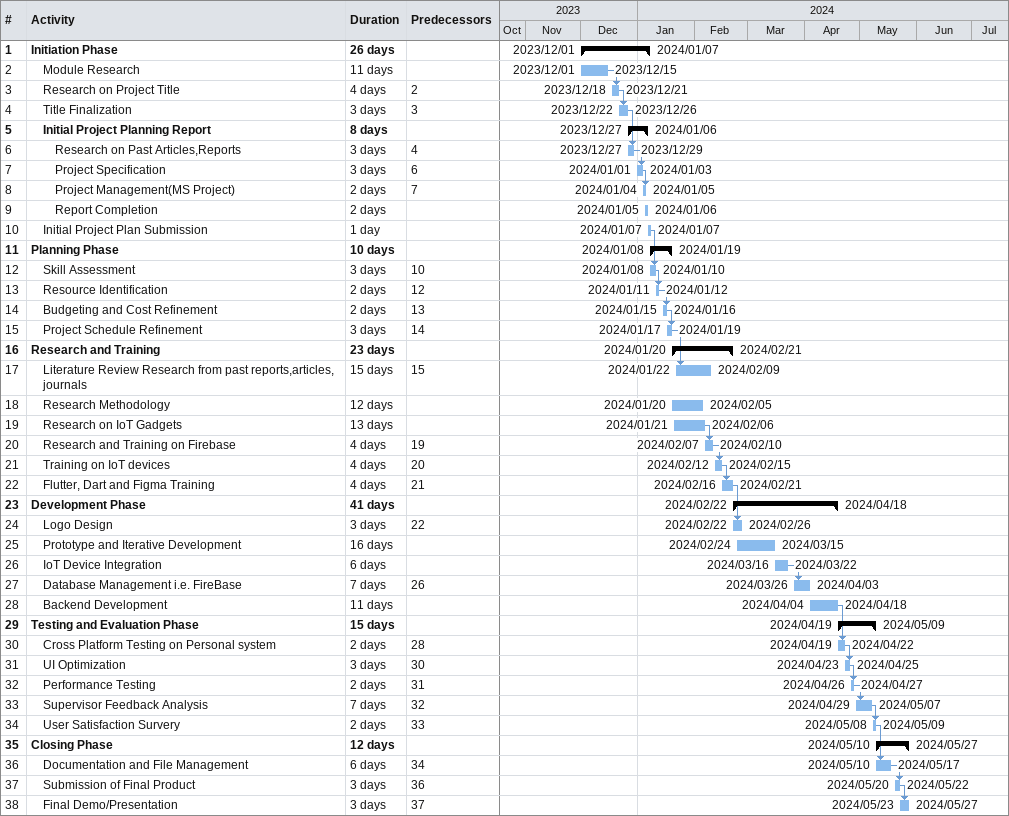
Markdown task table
| ID | Level | Task | Duration | Start | Finish | Predecessors |
|---|---|---|---|---|---|---|
| 1 | 1 | **Initiation Phase** | 26d | 2023-12-01 | 2024-01-07 |  |
| 2 | 2 | Module Research | 11d | 2023-12-01 | 2023-12-15 |  |
| 3 | 2 | Research on Project Title | 4d | 2023-12-18 | 2023-12-21 | 2 |
| 4 | 2 | Title Finalization | 3d | 2023-12-22 | 2023-12-26 | 3 |
| 5 | 2 | **Initial Project Planning Report** | 8d | 2023-12-27 | 2024-01-06 |  |
| 6 | 3 | Research on Past Articles,Reports | 3d | 2023-12-27 | 2023-12-29 | 4 |
| 7 | 3 | Project Specification | 3d | 2024-01-01 | 2024-01-03 | 6 |
| 8 | 3 | Project Management(MS Project) | 2d | 2024-01-04 | 2024-01-05 | 7 |
| 9 | 3 | Report Completion | 2d | 2024-01-05 | 2024-01-06 |  |
| 10 | 2 | Initial Project Plan Submission | 1d | 2024-01-07 | 2024-01-07 |  |
| 11 | 1 | **Planning Phase** | 10d | 2024-01-08 | 2024-01-19 |  |
| 12 | 2 | Skill Assessment | 3d | 2024-01-08 | 2024-01-10 | 10 |
| 13 | 2 | Resource Identification | 2d | 2024-01-11 | 2024-01-12 | 12 |
| 14 | 2 | Budgeting and Cost Refinement | 2d | 2024-01-15 | 2024-01-16 | 13 |
| 15 | 2 | Project Schedule Refinement | 3d | 2024-01-17 | 2024-01-19 | 14 |
| 16 | 1 | **Research and Training** | 23d | 2024-01-20 | 2024-02-21 |  |
| 17 | 2 | Literature Review Research from past reports,articles, journals | 15d | 2024-01-22 | 2024-02-09 | 15 |
| 18 | 2 | Research Methodology | 12d | 2024-01-20 | 2024-02-05 |  |
| 19 | 2 | Research on IoT Gadgets | 13d | 2024-01-21 | 2024-02-06 |  |
| 20 | 2 | Research and Training on Firebase | 4d | 2024-02-07 | 2024-02-10 | 19 |
| 21 | 2 | Training on IoT devices | 4d | 2024-02-12 | 2024-02-15 | 20 |
| 22 | 2 | Flutter, Dart and Figma Training | 4d | 2024-02-16 | 2024-02-21 | 21 |
| 23 | 1 | **Development Phase** | 41d | 2024-02-22 | 2024-04-18 |  |
| 24 | 2 | Logo Design | 3d | 2024-02-22 | 2024-02-26 | 22 |
| 25 | 2 | Prototype and Iterative Development | 16d | 2024-02-24 | 2024-03-15 |  |
| 26 | 2 | IoT Device Integration | 6d | 2024-03-16 | 2024-03-22 |  |
| 27 | 2 | Database Management i.e. FireBase | 7d | 2024-03-26 | 2024-04-03 | 26 |
| 28 | 2 | Backend Development | 11d | 2024-04-04 | 2024-04-18 |  |
| 29 | 1 | **Testing and Evaluation Phase** | 15d | 2024-04-19 | 2024-05-09 |  |
| 30 | 2 | Cross Platform Testing on Personal system | 2d | 2024-04-19 | 2024-04-22 | 28 |
| 31 | 2 | UI Optimization | 3d | 2024-04-23 | 2024-04-25 | 30 |
| 32 | 2 | Performance Testing | 2d | 2024-04-26 | 2024-04-27 | 31 |
| 33 | 2 | Supervisor Feedback Analysis | 7d | 2024-04-29 | 2024-05-07 | 32 |
| 34 | 2 | User Satisfaction Survery | 2d | 2024-05-08 | 2024-05-09 | 33 |
| 35 | 1 | **Closing Phase** | 12d | 2024-05-10 | 2024-05-27 |  |
| 36 | 2 | Documentation and File Management | 6d | 2024-05-10 | 2024-05-17 | 34 |
| 37 | 2 | Submission of Final Product | 3d | 2024-05-20 | 2024-05-22 | 36 |
| 38 | 2 | Final Demo/Presentation | 3d | 2024-05-23 | 2024-05-27 | 37 |
